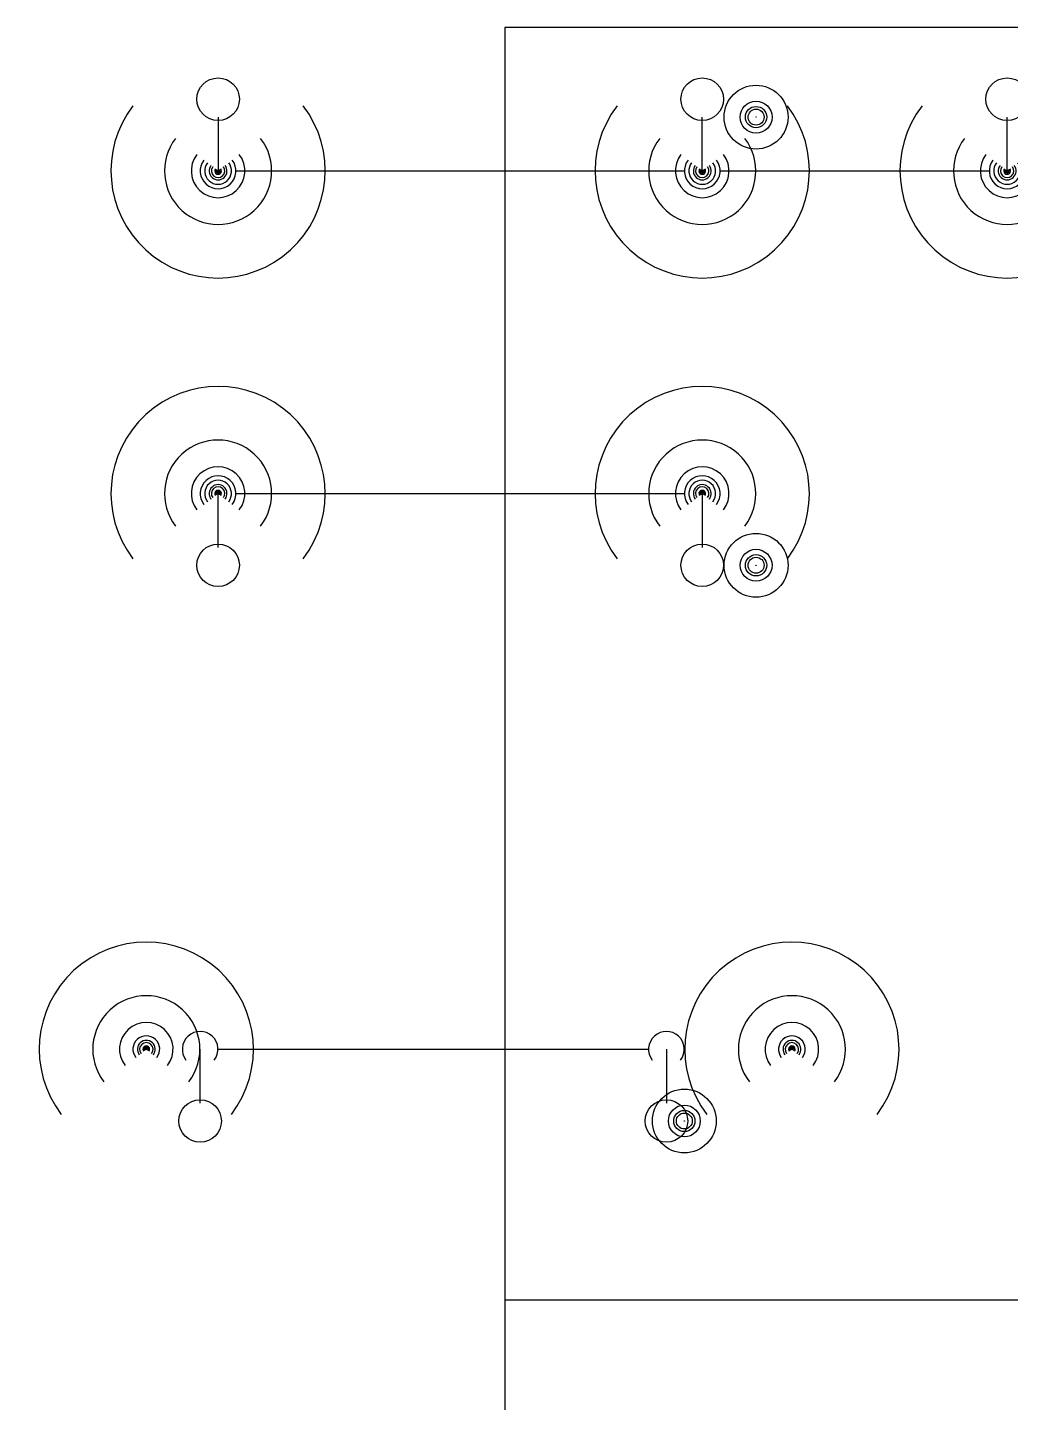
# Model space of a CAD drawing. Extents: x -17670 to 21732, y -105 to 1153.
# Drawn here: x -1006.5 to -787.3, y 616.9 to 923.7 of the extents above; entities that cross this region are included whole.
import ezdxf

# ---------------------------------------------------------------- set-up
doc = ezdxf.new("R2010")
doc.units = 0
doc.header["$LTSCALE"] = 48
doc.header["$MEASUREMENT"] = 0
for name, color, linetype in [('F-SPRK-HEAD-N', 2, 'Continuous'), ('F-SPRK-HEAD-N @ 1 (1)', 2, 'Continuous'), ('F-SPRK-HEAD-N @ 1 (2)', 2, 'Continuous'), ('F-SPRK-HEAD-N @ 128', 2, 'Continuous'), ('F-SPRK-HEAD-N @ 192', 2, 'Continuous'), ('F-SPRK-HEAD-N @ 48', 2, 'Continuous'), ('F-SPRK-HEAD-N @ 64', 2, 'Continuous'), ('F-SPRK-HEAD-N @ 96', 2, 'Continuous'), ('F-SPRN-N', 1, 'Continuous'), ('F-SPRN-N @ 1 (1)', 1, 'Continuous'), ('F-SPRN-N @ 1 (2)', 1, 'Continuous'), ('F-SPRN-N @ 12', 1, 'Continuous'), ('F-SPRN-N @ 128', 1, 'Continuous'), ('F-SPRN-N @ 16', 1, 'Continuous'), ('F-SPRN-N @ 192', 1, 'Continuous'), ('F-SPRN-N @ 2', 1, 'Continuous'), ('F-SPRN-N @ 24', 1, 'Continuous'), ('F-SPRN-N @ 384', 1, 'Continuous'), ('F-SPRN-N @ 4', 1, 'Continuous'), ('F-SPRN-N @ 48', 1, 'Continuous'), ('F-SPRN-N @ 64', 1, 'Continuous'), ('F-SPRN-N @ 768', 1, 'Continuous'), ('F-SPRN-N @ 8', 1, 'Continuous'), ('F-SPRN-N @ 96', 1, 'Continuous')]:
    doc.layers.add(name, color=color, linetype=linetype)

# ---------------------------------------------------------------- blocks, each defined once
blk = doc.blocks.new('*U27')
blk.add_circle((0, 0), 0.037109375)
blk = doc.blocks.new('*U1359')
at = {"layer": 'F-SPRK-HEAD-N @ 1 (1)'}
blk.add_blockref('*U27', (-716.0000000149357, 679.7428015229925), dxfattribs=at)
at = {"layer": 'F-SPRK-HEAD-N @ 1 (2)'}
blk.add_blockref('*U27', (-716.0000000149357, 679.7428015229925), dxfattribs=at)
at = {"layer": 'F-SPRK-HEAD-N @ 128', "xscale": 128, "yscale": 128, "zscale": 128}
blk.add_blockref('*U27', (-864.0000000149357, 679.7428015229925), dxfattribs=at)
at = {"layer": 'F-SPRK-HEAD-N @ 192', "xscale": 192, "yscale": 192, "zscale": 192}
blk.add_blockref('*U27', (-716.0000000149357, 679.7428015229925), dxfattribs=at)
at = {"layer": 'F-SPRK-HEAD-N @ 48', "xscale": 48, "yscale": 48, "zscale": 48}
blk.add_blockref('*U27', (-716.0000000149357, 679.7428015229925), dxfattribs=at)
at = {"layer": 'F-SPRK-HEAD-N @ 64', "xscale": 64, "yscale": 64, "zscale": 64}
blk.add_blockref('*U27', (-716.0000000149357, 679.7428015229925), dxfattribs=at)
at = {"layer": 'F-SPRK-HEAD-N @ 96', "xscale": 96, "yscale": 96, "zscale": 96}
blk.add_blockref('*U27', (-716.0000000149357, 679.7428015229925), dxfattribs=at)
blk = doc.blocks.new('*U1360')
at = {"layer": 'F-SPRK-HEAD-N @ 1 (1)'}
blk.add_blockref('*U27', (-860.0000000149357, 679.7428015229925), dxfattribs=at)
at = {"layer": 'F-SPRK-HEAD-N @ 1 (2)'}
blk.add_blockref('*U27', (-860.0000000149357, 679.7428015229925), dxfattribs=at)
at = {"layer": 'F-SPRK-HEAD-N @ 128', "xscale": 128, "yscale": 128, "zscale": 128}
blk.add_blockref('*U27', (-968.0000000149357, 679.7428015229925), dxfattribs=at)
at = {"layer": 'F-SPRK-HEAD-N @ 192', "xscale": 192, "yscale": 192, "zscale": 192}
blk.add_blockref('*U27', (-860.0000000149357, 679.7428015229925), dxfattribs=at)
at = {"layer": 'F-SPRK-HEAD-N @ 48', "xscale": 48, "yscale": 48, "zscale": 48}
blk.add_blockref('*U27', (-860.0000000149357, 679.7428015229925), dxfattribs=at)
at = {"layer": 'F-SPRK-HEAD-N @ 64', "xscale": 64, "yscale": 64, "zscale": 64}
blk.add_blockref('*U27', (-860.0000000149357, 679.7428015229925), dxfattribs=at)
at = {"layer": 'F-SPRK-HEAD-N @ 96', "xscale": 96, "yscale": 96, "zscale": 96}
blk.add_blockref('*U27', (-860.0000000149357, 679.7428015229925), dxfattribs=at)
blk = doc.blocks.new('*U1367')
at = {"layer": 'F-SPRK-HEAD-N @ 1 (1)'}
blk.add_blockref('*U27', (-736.0000000149357, 803.7428015229925), dxfattribs=at)
at = {"layer": 'F-SPRK-HEAD-N @ 1 (2)'}
blk.add_blockref('*U27', (-736.0000000149357, 803.7428015229925), dxfattribs=at)
at = {"layer": 'F-SPRK-HEAD-N @ 128', "xscale": 128, "yscale": 128, "zscale": 128}
blk.add_blockref('*U27', (-856.0000000149357, 803.7428015229925), dxfattribs=at)
at = {"layer": 'F-SPRK-HEAD-N @ 192', "xscale": 192, "yscale": 192, "zscale": 192}
blk.add_blockref('*U27', (-736.0000000149357, 803.7428015229925), dxfattribs=at)
at = {"layer": 'F-SPRK-HEAD-N @ 48', "xscale": 48, "yscale": 48, "zscale": 48}
blk.add_blockref('*U27', (-736.0000000149357, 803.7428015229925), dxfattribs=at)
at = {"layer": 'F-SPRK-HEAD-N @ 64', "xscale": 64, "yscale": 64, "zscale": 64}
blk.add_blockref('*U27', (-736.0000000149357, 803.7428015229925), dxfattribs=at)
at = {"layer": 'F-SPRK-HEAD-N @ 96', "xscale": 96, "yscale": 96, "zscale": 96}
blk.add_blockref('*U27', (-736.0000000149357, 803.7428015229925), dxfattribs=at)
blk = doc.blocks.new('*U1368')
at = {"layer": 'F-SPRK-HEAD-N @ 1 (1)'}
blk.add_blockref('*U27', (-736.0000000149357, 903.7428015229925), dxfattribs=at)
at = {"layer": 'F-SPRK-HEAD-N @ 1 (2)'}
blk.add_blockref('*U27', (-736.0000000149357, 903.7428015229925), dxfattribs=at)
at = {"layer": 'F-SPRK-HEAD-N @ 128', "xscale": 128, "yscale": 128, "zscale": 128}
blk.add_blockref('*U27', (-856.0000000149357, 907.7428015229925), dxfattribs=at)
at = {"layer": 'F-SPRK-HEAD-N @ 192', "xscale": 192, "yscale": 192, "zscale": 192}
blk.add_blockref('*U27', (-736.0000000149357, 903.7428015229925), dxfattribs=at)
at = {"layer": 'F-SPRK-HEAD-N @ 48', "xscale": 48, "yscale": 48, "zscale": 48}
blk.add_blockref('*U27', (-736.0000000149357, 903.7428015229925), dxfattribs=at)
at = {"layer": 'F-SPRK-HEAD-N @ 64', "xscale": 64, "yscale": 64, "zscale": 64}
blk.add_blockref('*U27', (-736.0000000149357, 903.7428015229925), dxfattribs=at)
at = {"layer": 'F-SPRK-HEAD-N @ 96', "xscale": 96, "yscale": 96, "zscale": 96}
blk.add_blockref('*U27', (-736.0000000149357, 903.7428015229925), dxfattribs=at)
blk = doc.blocks.new('*U1369')
at = {"layer": 'F-SPRK-HEAD-N @ 1 (1)'}
blk.add_blockref('*U27', (-668.0000000149357, 899.7428015229925), dxfattribs=at)
at = {"layer": 'F-SPRK-HEAD-N @ 1 (2)'}
blk.add_blockref('*U27', (-668.0000000149357, 899.7428015229925), dxfattribs=at)
at = {"layer": 'F-SPRK-HEAD-N @ 128', "xscale": 128, "yscale": 128, "zscale": 128}
blk.add_blockref('*U27', (-788.0000000149357, 907.7428015229925), dxfattribs=at)
at = {"layer": 'F-SPRK-HEAD-N @ 192', "xscale": 192, "yscale": 192, "zscale": 192}
blk.add_blockref('*U27', (-668.0000000149357, 899.7428015229925), dxfattribs=at)
at = {"layer": 'F-SPRK-HEAD-N @ 48', "xscale": 48, "yscale": 48, "zscale": 48}
blk.add_blockref('*U27', (-668.0000000149357, 899.7428015229925), dxfattribs=at)
at = {"layer": 'F-SPRK-HEAD-N @ 64', "xscale": 64, "yscale": 64, "zscale": 64}
blk.add_blockref('*U27', (-668.0000000149357, 899.7428015229925), dxfattribs=at)
at = {"layer": 'F-SPRK-HEAD-N @ 96', "xscale": 96, "yscale": 96, "zscale": 96}
blk.add_blockref('*U27', (-668.0000000149357, 899.7428015229925), dxfattribs=at)
blk = doc.blocks.new('*U1370')
at = {"layer": 'F-SPRK-HEAD-N @ 1 (1)'}
blk.add_blockref('*U27', (-844.0000000149357, 803.7428015229925), dxfattribs=at)
at = {"layer": 'F-SPRK-HEAD-N @ 1 (2)'}
blk.add_blockref('*U27', (-844.0000000149357, 803.7428015229925), dxfattribs=at)
at = {"layer": 'F-SPRK-HEAD-N @ 128', "xscale": 128, "yscale": 128, "zscale": 128}
blk.add_blockref('*U27', (-964.0000000149357, 803.7428015229925), dxfattribs=at)
at = {"layer": 'F-SPRK-HEAD-N @ 192', "xscale": 192, "yscale": 192, "zscale": 192}
blk.add_blockref('*U27', (-844.0000000149357, 803.7428015229925), dxfattribs=at)
at = {"layer": 'F-SPRK-HEAD-N @ 48', "xscale": 48, "yscale": 48, "zscale": 48}
blk.add_blockref('*U27', (-844.0000000149357, 803.7428015229925), dxfattribs=at)
at = {"layer": 'F-SPRK-HEAD-N @ 64', "xscale": 64, "yscale": 64, "zscale": 64}
blk.add_blockref('*U27', (-844.0000000149357, 803.7428015229925), dxfattribs=at)
at = {"layer": 'F-SPRK-HEAD-N @ 96', "xscale": 96, "yscale": 96, "zscale": 96}
blk.add_blockref('*U27', (-844.0000000149357, 803.7428015229925), dxfattribs=at)
blk = doc.blocks.new('*U1371')
at = {"layer": 'F-SPRK-HEAD-N @ 1 (1)'}
blk.add_blockref('*U27', (-844.0000000149357, 903.7428015229925), dxfattribs=at)
at = {"layer": 'F-SPRK-HEAD-N @ 1 (2)'}
blk.add_blockref('*U27', (-844.0000000149357, 903.7428015229925), dxfattribs=at)
at = {"layer": 'F-SPRK-HEAD-N @ 128', "xscale": 128, "yscale": 128, "zscale": 128}
blk.add_blockref('*U27', (-964.0000000149357, 907.7428015229925), dxfattribs=at)
at = {"layer": 'F-SPRK-HEAD-N @ 192', "xscale": 192, "yscale": 192, "zscale": 192}
blk.add_blockref('*U27', (-844.0000000149357, 903.7428015229925), dxfattribs=at)
at = {"layer": 'F-SPRK-HEAD-N @ 48', "xscale": 48, "yscale": 48, "zscale": 48}
blk.add_blockref('*U27', (-844.0000000149357, 903.7428015229925), dxfattribs=at)
at = {"layer": 'F-SPRK-HEAD-N @ 64', "xscale": 64, "yscale": 64, "zscale": 64}
blk.add_blockref('*U27', (-844.0000000149357, 903.7428015229925), dxfattribs=at)
at = {"layer": 'F-SPRK-HEAD-N @ 96', "xscale": 96, "yscale": 96, "zscale": 96}
blk.add_blockref('*U27', (-844.0000000149357, 903.7428015229925), dxfattribs=at)
blk = doc.blocks.new('*U12')
at = {"linetype": 'Continuous'}
blk.add_arc((0, 0), 0.03111555437015312, 232.5669694738212, 127.4330305261797, dxfattribs=at)
blk = doc.blocks.new('*U1395')
at = {"layer": 'F-SPRN-N @ 1 (1)', "rotation": 89.99999999999999}
blk.add_blockref('*U12', (-980.0000000149357, 695.7428015229925), dxfattribs=at)
at = {"layer": 'F-SPRN-N @ 1 (2)', "rotation": 89.99999999999999}
blk.add_blockref('*U12', (-980.0000000149357, 695.7428015229925), dxfattribs=at)
at = {"layer": 'F-SPRN-N @ 12', "xscale": 12.00000000000001, "yscale": 12.00000000000001, "zscale": 12.00000000000001, "rotation": 89.99999999999999}
blk.add_blockref('*U12', (-980.0000000149357, 695.7428015229925), dxfattribs=at)
at = {"layer": 'F-SPRN-N @ 128', "xscale": 128.0000000000001, "yscale": 128.0000000000001, "zscale": 128.0000000000001, "rotation": 89.99999999999999}
blk.add_blockref('*U12', (-968.0000000149357, 695.7428015229925), dxfattribs=at)
at = {"layer": 'F-SPRN-N @ 16', "xscale": 16.00000000000001, "yscale": 16.00000000000001, "zscale": 16.00000000000001, "rotation": 89.99999999999999}
blk.add_blockref('*U12', (-980.0000000149357, 695.7428015229925), dxfattribs=at)
at = {"layer": 'F-SPRN-N @ 192', "xscale": 192.0000000000001, "yscale": 192.0000000000001, "zscale": 192.0000000000001, "rotation": 89.99999999999999}
blk.add_blockref('*U12', (-980.0000000149357, 695.7428015229925), dxfattribs=at)
at = {"layer": 'F-SPRN-N @ 2', "xscale": 2.000000000000001, "yscale": 2.000000000000001, "zscale": 2.000000000000001, "rotation": 89.99999999999999}
blk.add_blockref('*U12', (-980.0000000149357, 695.7428015229925), dxfattribs=at)
at = {"layer": 'F-SPRN-N @ 24', "xscale": 24.00000000000001, "yscale": 24.00000000000001, "zscale": 24.00000000000001, "rotation": 89.99999999999999}
blk.add_blockref('*U12', (-980.0000000149357, 695.7428015229925), dxfattribs=at)
at = {"layer": 'F-SPRN-N @ 384', "xscale": 384.0000000000002, "yscale": 384.0000000000002, "zscale": 384.0000000000002, "rotation": 89.99999999999999}
blk.add_blockref('*U12', (-980.0000000149357, 695.7428015229925), dxfattribs=at)
at = {"layer": 'F-SPRN-N @ 4', "xscale": 4.000000000000002, "yscale": 4.000000000000002, "zscale": 4.000000000000002, "rotation": 89.99999999999999}
blk.add_blockref('*U12', (-980.0000000149357, 695.7428015229925), dxfattribs=at)
at = {"layer": 'F-SPRN-N @ 48', "xscale": 48.00000000000002, "yscale": 48.00000000000002, "zscale": 48.00000000000002, "rotation": 89.99999999999999}
blk.add_blockref('*U12', (-980.0000000149357, 695.7428015229925), dxfattribs=at)
at = {"layer": 'F-SPRN-N @ 64', "xscale": 64.00000000000003, "yscale": 64.00000000000003, "zscale": 64.00000000000003, "rotation": 89.99999999999999}
blk.add_blockref('*U12', (-980.0000000149357, 695.7428015229925), dxfattribs=at)
at = {"layer": 'F-SPRN-N @ 768', "xscale": 768.0000000000003, "yscale": 768.0000000000003, "zscale": 768.0000000000003, "rotation": 89.99999999999999}
blk.add_blockref('*U12', (-980.0000000149357, 695.7428015229925), dxfattribs=at)
at = {"layer": 'F-SPRN-N @ 8', "xscale": 8.000000000000004, "yscale": 8.000000000000004, "zscale": 8.000000000000004, "rotation": 89.99999999999999}
blk.add_blockref('*U12', (-980.0000000149357, 695.7428015229925), dxfattribs=at)
at = {"layer": 'F-SPRN-N @ 96', "xscale": 96.00000000000004, "yscale": 96.00000000000004, "zscale": 96.00000000000004, "rotation": 89.99999999999999}
blk.add_blockref('*U12', (-980.0000000149357, 695.7428015229925), dxfattribs=at)
blk = doc.blocks.new('*U1396')
at = {"layer": 'F-SPRN-N @ 1 (1)', "rotation": 89.99999999999999}
blk.add_blockref('*U12', (-836.0000000149357, 695.7428015229925), dxfattribs=at)
at = {"layer": 'F-SPRN-N @ 1 (2)', "rotation": 89.99999999999999}
blk.add_blockref('*U12', (-836.0000000149357, 695.7428015229925), dxfattribs=at)
at = {"layer": 'F-SPRN-N @ 12', "xscale": 12.00000000000001, "yscale": 12.00000000000001, "zscale": 12.00000000000001, "rotation": 89.99999999999999}
blk.add_blockref('*U12', (-836.0000000149357, 695.7428015229925), dxfattribs=at)
at = {"layer": 'F-SPRN-N @ 128', "xscale": 128.0000000000001, "yscale": 128.0000000000001, "zscale": 128.0000000000001, "rotation": 89.99999999999999}
blk.add_blockref('*U12', (-864.0000000149357, 695.7428015229925), dxfattribs=at)
at = {"layer": 'F-SPRN-N @ 16', "xscale": 16.00000000000001, "yscale": 16.00000000000001, "zscale": 16.00000000000001, "rotation": 89.99999999999999}
blk.add_blockref('*U12', (-836.0000000149357, 695.7428015229925), dxfattribs=at)
at = {"layer": 'F-SPRN-N @ 192', "xscale": 192.0000000000001, "yscale": 192.0000000000001, "zscale": 192.0000000000001, "rotation": 89.99999999999999}
blk.add_blockref('*U12', (-836.0000000149357, 695.7428015229925), dxfattribs=at)
at = {"layer": 'F-SPRN-N @ 2', "xscale": 2.000000000000001, "yscale": 2.000000000000001, "zscale": 2.000000000000001, "rotation": 89.99999999999999}
blk.add_blockref('*U12', (-836.0000000149357, 695.7428015229925), dxfattribs=at)
at = {"layer": 'F-SPRN-N @ 24', "xscale": 24.00000000000001, "yscale": 24.00000000000001, "zscale": 24.00000000000001, "rotation": 89.99999999999999}
blk.add_blockref('*U12', (-836.0000000149357, 695.7428015229925), dxfattribs=at)
at = {"layer": 'F-SPRN-N @ 384', "xscale": 384.0000000000002, "yscale": 384.0000000000002, "zscale": 384.0000000000002, "rotation": 89.99999999999999}
blk.add_blockref('*U12', (-836.0000000149357, 695.7428015229925), dxfattribs=at)
at = {"layer": 'F-SPRN-N @ 4', "xscale": 4.000000000000002, "yscale": 4.000000000000002, "zscale": 4.000000000000002, "rotation": 89.99999999999999}
blk.add_blockref('*U12', (-836.0000000149357, 695.7428015229925), dxfattribs=at)
at = {"layer": 'F-SPRN-N @ 48', "xscale": 48.00000000000002, "yscale": 48.00000000000002, "zscale": 48.00000000000002, "rotation": 89.99999999999999}
blk.add_blockref('*U12', (-836.0000000149357, 695.7428015229925), dxfattribs=at)
at = {"layer": 'F-SPRN-N @ 64', "xscale": 64.00000000000003, "yscale": 64.00000000000003, "zscale": 64.00000000000003, "rotation": 89.99999999999999}
blk.add_blockref('*U12', (-836.0000000149357, 695.7428015229925), dxfattribs=at)
at = {"layer": 'F-SPRN-N @ 768', "xscale": 768.0000000000003, "yscale": 768.0000000000003, "zscale": 768.0000000000003, "rotation": 89.99999999999999}
blk.add_blockref('*U12', (-836.0000000149357, 695.7428015229925), dxfattribs=at)
at = {"layer": 'F-SPRN-N @ 8', "xscale": 8.000000000000004, "yscale": 8.000000000000004, "zscale": 8.000000000000004, "rotation": 89.99999999999999}
blk.add_blockref('*U12', (-836.0000000149357, 695.7428015229925), dxfattribs=at)
at = {"layer": 'F-SPRN-N @ 96', "xscale": 96.00000000000004, "yscale": 96.00000000000004, "zscale": 96.00000000000004, "rotation": 89.99999999999999}
blk.add_blockref('*U12', (-836.0000000149357, 695.7428015229925), dxfattribs=at)
blk = doc.blocks.new('*U1397')
at = {"layer": 'F-SPRN-N @ 1 (1)', "rotation": 89.99999999999999}
blk.add_blockref('*U12', (-856.0000000149357, 819.7428015229925), dxfattribs=at)
at = {"layer": 'F-SPRN-N @ 1 (2)', "rotation": 89.99999999999999}
blk.add_blockref('*U12', (-856.0000000149357, 819.7428015229925), dxfattribs=at)
at = {"layer": 'F-SPRN-N @ 12', "xscale": 12.00000000000001, "yscale": 12.00000000000001, "zscale": 12.00000000000001, "rotation": 89.99999999999999}
blk.add_blockref('*U12', (-856.0000000149357, 819.7428015229925), dxfattribs=at)
at = {"layer": 'F-SPRN-N @ 128', "xscale": 128.0000000000001, "yscale": 128.0000000000001, "zscale": 128.0000000000001, "rotation": 89.99999999999999}
blk.add_blockref('*U12', (-856.0000000149357, 819.7428015229925), dxfattribs=at)
at = {"layer": 'F-SPRN-N @ 16', "xscale": 16.00000000000001, "yscale": 16.00000000000001, "zscale": 16.00000000000001, "rotation": 89.99999999999999}
blk.add_blockref('*U12', (-856.0000000149357, 819.7428015229925), dxfattribs=at)
at = {"layer": 'F-SPRN-N @ 192', "xscale": 192.0000000000001, "yscale": 192.0000000000001, "zscale": 192.0000000000001, "rotation": 89.99999999999999}
blk.add_blockref('*U12', (-856.0000000149357, 819.7428015229925), dxfattribs=at)
at = {"layer": 'F-SPRN-N @ 2', "xscale": 2.000000000000001, "yscale": 2.000000000000001, "zscale": 2.000000000000001, "rotation": 89.99999999999999}
blk.add_blockref('*U12', (-856.0000000149357, 819.7428015229925), dxfattribs=at)
at = {"layer": 'F-SPRN-N @ 24', "xscale": 24.00000000000001, "yscale": 24.00000000000001, "zscale": 24.00000000000001, "rotation": 89.99999999999999}
blk.add_blockref('*U12', (-856.0000000149357, 819.7428015229925), dxfattribs=at)
at = {"layer": 'F-SPRN-N @ 384', "xscale": 384.0000000000002, "yscale": 384.0000000000002, "zscale": 384.0000000000002, "rotation": 89.99999999999999}
blk.add_blockref('*U12', (-856.0000000149357, 819.7428015229925), dxfattribs=at)
at = {"layer": 'F-SPRN-N @ 4', "xscale": 4.000000000000002, "yscale": 4.000000000000002, "zscale": 4.000000000000002, "rotation": 89.99999999999999}
blk.add_blockref('*U12', (-856.0000000149357, 819.7428015229925), dxfattribs=at)
at = {"layer": 'F-SPRN-N @ 48', "xscale": 48.00000000000002, "yscale": 48.00000000000002, "zscale": 48.00000000000002, "rotation": 89.99999999999999}
blk.add_blockref('*U12', (-856.0000000149357, 819.7428015229925), dxfattribs=at)
at = {"layer": 'F-SPRN-N @ 64', "xscale": 64.00000000000003, "yscale": 64.00000000000003, "zscale": 64.00000000000003, "rotation": 89.99999999999999}
blk.add_blockref('*U12', (-856.0000000149357, 819.7428015229925), dxfattribs=at)
at = {"layer": 'F-SPRN-N @ 768', "xscale": 768.0000000000003, "yscale": 768.0000000000003, "zscale": 768.0000000000003, "rotation": 89.99999999999999}
blk.add_blockref('*U12', (-856.0000000149357, 819.7428015229925), dxfattribs=at)
at = {"layer": 'F-SPRN-N @ 8', "xscale": 8.000000000000004, "yscale": 8.000000000000004, "zscale": 8.000000000000004, "rotation": 89.99999999999999}
blk.add_blockref('*U12', (-856.0000000149357, 819.7428015229925), dxfattribs=at)
at = {"layer": 'F-SPRN-N @ 96', "xscale": 96.00000000000004, "yscale": 96.00000000000004, "zscale": 96.00000000000004, "rotation": 89.99999999999999}
blk.add_blockref('*U12', (-856.0000000149357, 819.7428015229925), dxfattribs=at)
blk = doc.blocks.new('*U1398')
at = {"layer": 'F-SPRN-N @ 1 (1)', "rotation": 89.99999999999999}
blk.add_blockref('*U12', (-964.0000000149357, 819.7428015229925), dxfattribs=at)
at = {"layer": 'F-SPRN-N @ 1 (2)', "rotation": 89.99999999999999}
blk.add_blockref('*U12', (-964.0000000149357, 819.7428015229925), dxfattribs=at)
at = {"layer": 'F-SPRN-N @ 12', "xscale": 12.00000000000001, "yscale": 12.00000000000001, "zscale": 12.00000000000001, "rotation": 89.99999999999999}
blk.add_blockref('*U12', (-964.0000000149357, 819.7428015229925), dxfattribs=at)
at = {"layer": 'F-SPRN-N @ 128', "xscale": 128.0000000000001, "yscale": 128.0000000000001, "zscale": 128.0000000000001, "rotation": 89.99999999999999}
blk.add_blockref('*U12', (-964.0000000149357, 819.7428015229925), dxfattribs=at)
at = {"layer": 'F-SPRN-N @ 16', "xscale": 16.00000000000001, "yscale": 16.00000000000001, "zscale": 16.00000000000001, "rotation": 89.99999999999999}
blk.add_blockref('*U12', (-964.0000000149357, 819.7428015229925), dxfattribs=at)
at = {"layer": 'F-SPRN-N @ 192', "xscale": 192.0000000000001, "yscale": 192.0000000000001, "zscale": 192.0000000000001, "rotation": 89.99999999999999}
blk.add_blockref('*U12', (-964.0000000149357, 819.7428015229925), dxfattribs=at)
at = {"layer": 'F-SPRN-N @ 2', "xscale": 2.000000000000001, "yscale": 2.000000000000001, "zscale": 2.000000000000001, "rotation": 89.99999999999999}
blk.add_blockref('*U12', (-964.0000000149357, 819.7428015229925), dxfattribs=at)
at = {"layer": 'F-SPRN-N @ 24', "xscale": 24.00000000000001, "yscale": 24.00000000000001, "zscale": 24.00000000000001, "rotation": 89.99999999999999}
blk.add_blockref('*U12', (-964.0000000149357, 819.7428015229925), dxfattribs=at)
at = {"layer": 'F-SPRN-N @ 384', "xscale": 384.0000000000002, "yscale": 384.0000000000002, "zscale": 384.0000000000002, "rotation": 89.99999999999999}
blk.add_blockref('*U12', (-964.0000000149357, 819.7428015229925), dxfattribs=at)
at = {"layer": 'F-SPRN-N @ 4', "xscale": 4.000000000000002, "yscale": 4.000000000000002, "zscale": 4.000000000000002, "rotation": 89.99999999999999}
blk.add_blockref('*U12', (-964.0000000149357, 819.7428015229925), dxfattribs=at)
at = {"layer": 'F-SPRN-N @ 48', "xscale": 48.00000000000002, "yscale": 48.00000000000002, "zscale": 48.00000000000002, "rotation": 89.99999999999999}
blk.add_blockref('*U12', (-964.0000000149357, 819.7428015229925), dxfattribs=at)
at = {"layer": 'F-SPRN-N @ 64', "xscale": 64.00000000000003, "yscale": 64.00000000000003, "zscale": 64.00000000000003, "rotation": 89.99999999999999}
blk.add_blockref('*U12', (-964.0000000149357, 819.7428015229925), dxfattribs=at)
at = {"layer": 'F-SPRN-N @ 768', "xscale": 768.0000000000003, "yscale": 768.0000000000003, "zscale": 768.0000000000003, "rotation": 89.99999999999999}
blk.add_blockref('*U12', (-964.0000000149357, 819.7428015229925), dxfattribs=at)
at = {"layer": 'F-SPRN-N @ 8', "xscale": 8.000000000000004, "yscale": 8.000000000000004, "zscale": 8.000000000000004, "rotation": 89.99999999999999}
blk.add_blockref('*U12', (-964.0000000149357, 819.7428015229925), dxfattribs=at)
at = {"layer": 'F-SPRN-N @ 96', "xscale": 96.00000000000004, "yscale": 96.00000000000004, "zscale": 96.00000000000004, "rotation": 89.99999999999999}
blk.add_blockref('*U12', (-964.0000000149357, 819.7428015229925), dxfattribs=at)
blk = doc.blocks.new('*U1399')
at = {"layer": 'F-SPRN-N @ 1 (1)', "rotation": 270}
blk.add_blockref('*U12', (-964.0000000149357, 891.7428015229925), dxfattribs=at)
at = {"layer": 'F-SPRN-N @ 1 (2)', "rotation": 270}
blk.add_blockref('*U12', (-964.0000000149357, 891.7428015229925), dxfattribs=at)
at = {"layer": 'F-SPRN-N @ 12', "xscale": 12, "yscale": 12, "zscale": 12, "rotation": 270}
blk.add_blockref('*U12', (-964.0000000149357, 891.7428015229925), dxfattribs=at)
at = {"layer": 'F-SPRN-N @ 128', "xscale": 128, "yscale": 128, "zscale": 128, "rotation": 270}
blk.add_blockref('*U12', (-964.0000000149357, 891.7428015229925), dxfattribs=at)
at = {"layer": 'F-SPRN-N @ 16', "xscale": 16, "yscale": 16, "zscale": 16, "rotation": 270}
blk.add_blockref('*U12', (-964.0000000149357, 891.7428015229925), dxfattribs=at)
at = {"layer": 'F-SPRN-N @ 192', "xscale": 192, "yscale": 192, "zscale": 192, "rotation": 270}
blk.add_blockref('*U12', (-964.0000000149357, 891.7428015229925), dxfattribs=at)
at = {"layer": 'F-SPRN-N @ 2', "xscale": 2, "yscale": 2, "zscale": 2, "rotation": 270}
blk.add_blockref('*U12', (-964.0000000149357, 891.7428015229925), dxfattribs=at)
at = {"layer": 'F-SPRN-N @ 24', "xscale": 24, "yscale": 24, "zscale": 24, "rotation": 270}
blk.add_blockref('*U12', (-964.0000000149357, 891.7428015229925), dxfattribs=at)
at = {"layer": 'F-SPRN-N @ 384', "xscale": 384, "yscale": 384, "zscale": 384, "rotation": 270}
blk.add_blockref('*U12', (-964.0000000149357, 891.7428015229925), dxfattribs=at)
at = {"layer": 'F-SPRN-N @ 4', "xscale": 4, "yscale": 4, "zscale": 4, "rotation": 270}
blk.add_blockref('*U12', (-964.0000000149357, 891.7428015229925), dxfattribs=at)
at = {"layer": 'F-SPRN-N @ 48', "xscale": 48, "yscale": 48, "zscale": 48, "rotation": 270}
blk.add_blockref('*U12', (-964.0000000149357, 891.7428015229925), dxfattribs=at)
at = {"layer": 'F-SPRN-N @ 64', "xscale": 64, "yscale": 64, "zscale": 64, "rotation": 270}
blk.add_blockref('*U12', (-964.0000000149357, 891.7428015229925), dxfattribs=at)
at = {"layer": 'F-SPRN-N @ 768', "xscale": 768, "yscale": 768, "zscale": 768, "rotation": 270}
blk.add_blockref('*U12', (-964.0000000149357, 891.7428015229925), dxfattribs=at)
at = {"layer": 'F-SPRN-N @ 8', "xscale": 8, "yscale": 8, "zscale": 8, "rotation": 270}
blk.add_blockref('*U12', (-964.0000000149357, 891.7428015229925), dxfattribs=at)
at = {"layer": 'F-SPRN-N @ 96', "xscale": 96, "yscale": 96, "zscale": 96, "rotation": 270}
blk.add_blockref('*U12', (-964.0000000149357, 891.7428015229925), dxfattribs=at)
blk = doc.blocks.new('*U1400')
at = {"layer": 'F-SPRN-N @ 1 (1)', "rotation": 270}
blk.add_blockref('*U12', (-856.0000000149357, 891.7428015229925), dxfattribs=at)
at = {"layer": 'F-SPRN-N @ 1 (2)', "rotation": 270}
blk.add_blockref('*U12', (-856.0000000149357, 891.7428015229925), dxfattribs=at)
at = {"layer": 'F-SPRN-N @ 12', "xscale": 12, "yscale": 12, "zscale": 12, "rotation": 270}
blk.add_blockref('*U12', (-856.0000000149357, 891.7428015229925), dxfattribs=at)
at = {"layer": 'F-SPRN-N @ 128', "xscale": 128, "yscale": 128, "zscale": 128, "rotation": 270}
blk.add_blockref('*U12', (-856.0000000149357, 891.7428015229925), dxfattribs=at)
at = {"layer": 'F-SPRN-N @ 16', "xscale": 16, "yscale": 16, "zscale": 16, "rotation": 270}
blk.add_blockref('*U12', (-856.0000000149357, 891.7428015229925), dxfattribs=at)
at = {"layer": 'F-SPRN-N @ 192', "xscale": 192, "yscale": 192, "zscale": 192, "rotation": 270}
blk.add_blockref('*U12', (-856.0000000149357, 891.7428015229925), dxfattribs=at)
at = {"layer": 'F-SPRN-N @ 2', "xscale": 2, "yscale": 2, "zscale": 2, "rotation": 270}
blk.add_blockref('*U12', (-856.0000000149357, 891.7428015229925), dxfattribs=at)
at = {"layer": 'F-SPRN-N @ 24', "xscale": 24, "yscale": 24, "zscale": 24, "rotation": 270}
blk.add_blockref('*U12', (-856.0000000149357, 891.7428015229925), dxfattribs=at)
at = {"layer": 'F-SPRN-N @ 384', "xscale": 384, "yscale": 384, "zscale": 384, "rotation": 270}
blk.add_blockref('*U12', (-856.0000000149357, 891.7428015229925), dxfattribs=at)
at = {"layer": 'F-SPRN-N @ 4', "xscale": 4, "yscale": 4, "zscale": 4, "rotation": 270}
blk.add_blockref('*U12', (-856.0000000149357, 891.7428015229925), dxfattribs=at)
at = {"layer": 'F-SPRN-N @ 48', "xscale": 48, "yscale": 48, "zscale": 48, "rotation": 270}
blk.add_blockref('*U12', (-856.0000000149357, 891.7428015229925), dxfattribs=at)
at = {"layer": 'F-SPRN-N @ 64', "xscale": 64, "yscale": 64, "zscale": 64, "rotation": 270}
blk.add_blockref('*U12', (-856.0000000149357, 891.7428015229925), dxfattribs=at)
at = {"layer": 'F-SPRN-N @ 768', "xscale": 768, "yscale": 768, "zscale": 768, "rotation": 270}
blk.add_blockref('*U12', (-856.0000000149357, 891.7428015229925), dxfattribs=at)
at = {"layer": 'F-SPRN-N @ 8', "xscale": 8, "yscale": 8, "zscale": 8, "rotation": 270}
blk.add_blockref('*U12', (-856.0000000149357, 891.7428015229925), dxfattribs=at)
at = {"layer": 'F-SPRN-N @ 96', "xscale": 96, "yscale": 96, "zscale": 96, "rotation": 270}
blk.add_blockref('*U12', (-856.0000000149357, 891.7428015229925), dxfattribs=at)
blk = doc.blocks.new('*U1540')
at = {"layer": 'F-SPRN-N @ 1 (1)', "rotation": 270}
blk.add_blockref('*U12', (-788.0000000149357, 891.7428015229925), dxfattribs=at)
at = {"layer": 'F-SPRN-N @ 1 (2)', "rotation": 270}
blk.add_blockref('*U12', (-788.0000000149357, 891.7428015229925), dxfattribs=at)
at = {"layer": 'F-SPRN-N @ 12', "xscale": 12, "yscale": 12, "zscale": 12, "rotation": 270}
blk.add_blockref('*U12', (-788.0000000149357, 891.7428015229925), dxfattribs=at)
at = {"layer": 'F-SPRN-N @ 128', "xscale": 128, "yscale": 128, "zscale": 128, "rotation": 270}
blk.add_blockref('*U12', (-788.0000000149357, 891.7428015229925), dxfattribs=at)
at = {"layer": 'F-SPRN-N @ 16', "xscale": 16, "yscale": 16, "zscale": 16, "rotation": 270}
blk.add_blockref('*U12', (-788.0000000149357, 891.7428015229925), dxfattribs=at)
at = {"layer": 'F-SPRN-N @ 192', "xscale": 192, "yscale": 192, "zscale": 192, "rotation": 270}
blk.add_blockref('*U12', (-788.0000000149357, 891.7428015229925), dxfattribs=at)
at = {"layer": 'F-SPRN-N @ 2', "xscale": 2, "yscale": 2, "zscale": 2, "rotation": 270}
blk.add_blockref('*U12', (-788.0000000149357, 891.7428015229925), dxfattribs=at)
at = {"layer": 'F-SPRN-N @ 24', "xscale": 24, "yscale": 24, "zscale": 24, "rotation": 270}
blk.add_blockref('*U12', (-788.0000000149357, 891.7428015229925), dxfattribs=at)
at = {"layer": 'F-SPRN-N @ 384', "xscale": 384, "yscale": 384, "zscale": 384, "rotation": 270}
blk.add_blockref('*U12', (-788.0000000149357, 891.7428015229925), dxfattribs=at)
at = {"layer": 'F-SPRN-N @ 4', "xscale": 4, "yscale": 4, "zscale": 4, "rotation": 270}
blk.add_blockref('*U12', (-788.0000000149357, 891.7428015229925), dxfattribs=at)
at = {"layer": 'F-SPRN-N @ 48', "xscale": 48, "yscale": 48, "zscale": 48, "rotation": 270}
blk.add_blockref('*U12', (-788.0000000149357, 891.7428015229925), dxfattribs=at)
at = {"layer": 'F-SPRN-N @ 64', "xscale": 64, "yscale": 64, "zscale": 64, "rotation": 270}
blk.add_blockref('*U12', (-788.0000000149357, 891.7428015229925), dxfattribs=at)
at = {"layer": 'F-SPRN-N @ 768', "xscale": 768, "yscale": 768, "zscale": 768, "rotation": 270}
blk.add_blockref('*U12', (-788.0000000149357, 891.7428015229925), dxfattribs=at)
at = {"layer": 'F-SPRN-N @ 8', "xscale": 8, "yscale": 8, "zscale": 8, "rotation": 270}
blk.add_blockref('*U12', (-788.0000000149357, 891.7428015229925), dxfattribs=at)
at = {"layer": 'F-SPRN-N @ 96', "xscale": 96, "yscale": 96, "zscale": 96, "rotation": 270}
blk.add_blockref('*U12', (-788.0000000149357, 891.7428015229925), dxfattribs=at)

msp = doc.modelspace()

# ---------------------------------------------------------------- linework, layer by layer
at = {"layer": 'F-SPRN-N'}
for p, q in [((-700.0000000149357, 923.7428015229925), (-900.0000000149357, 923.7428015229925)), ((-900.0000000149357, 923.7428015229925), (-900.0000000149357, 307.7428015229925)), ((-964.0000000149357, 903.7428015229925), (-964.0000000149357, 891.7428015229925)), ((-856.0000000149357, 891.7428015229925), (-856.0000000149357, 903.7428015229925)), ((-788.0000000149357, 891.7428015229925), (-788.0000000149357, 903.7428015229925)), ((-960.0000000149357, 891.7428015229925), (-860.0000000149357, 891.7428015229925)), ((-852.0000000149357, 891.7428015229925), (-792.0000000149357, 891.7428015229925)), ((-964.0000000149357, 807.7428015229925), (-964.0000000149357, 819.7428015229925)), ((-960.0000000149357, 819.7428015229925), (-860.0000000149357, 819.7428015229925)), ((-856.0000000149357, 819.7428015229925), (-856.0000000149357, 807.7428015229925)), ((-968.0000000149357, 683.7428015229925), (-968.0000000149357, 695.7428015229925)), ((-964.0000000149357, 695.7428015229925), (-868.0000000149357, 695.7428015229925)), ((-864.0000000149357, 695.7428015229925), (-864.0000000149357, 683.7428015229925)), ((-764.0000000149357, 639.7428015229925), (-900.0000000149357, 639.7428015229925))]:
    msp.add_line(p, q, dxfattribs=at)

# ---------------------------------------------------------------- block references
at = {"layer": 'F-SPRK-HEAD-N'}
for name in ['*U1371', '*U1368', '*U1369', '*U1370', '*U1367', '*U1360', '*U1359']:
    msp.add_blockref(name, (0, 0), dxfattribs=at)
at = {"layer": 'F-SPRN-N'}
for name in ['*U1399', '*U1400', '*U1540', '*U1398', '*U1397', '*U1395', '*U1396']:
    msp.add_blockref(name, (0, 0), dxfattribs=at)

doc.saveas('drawing.dxf')
